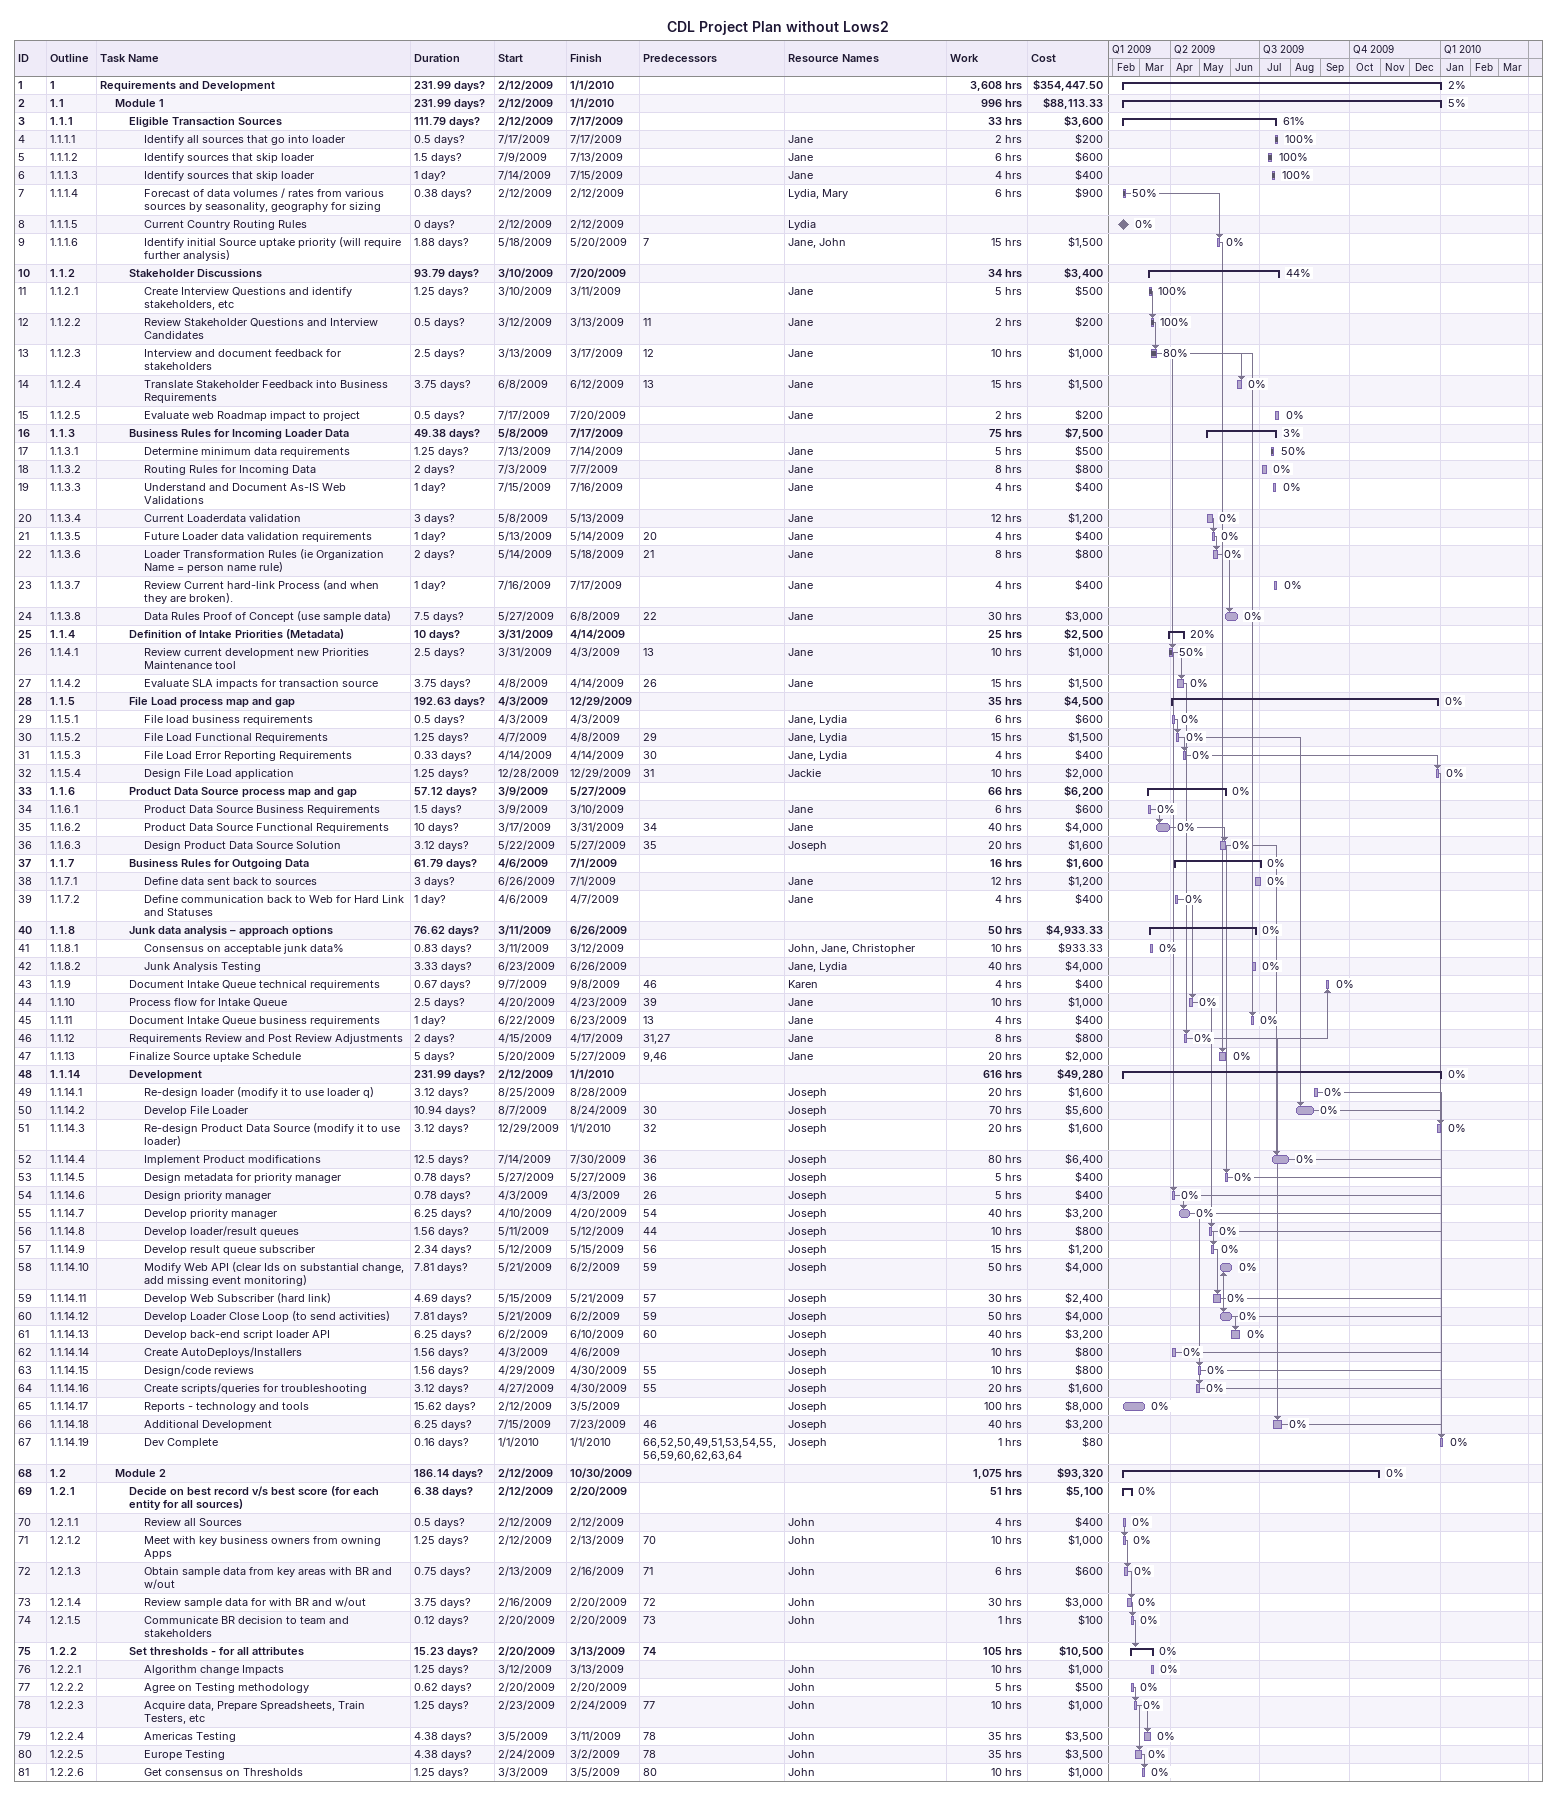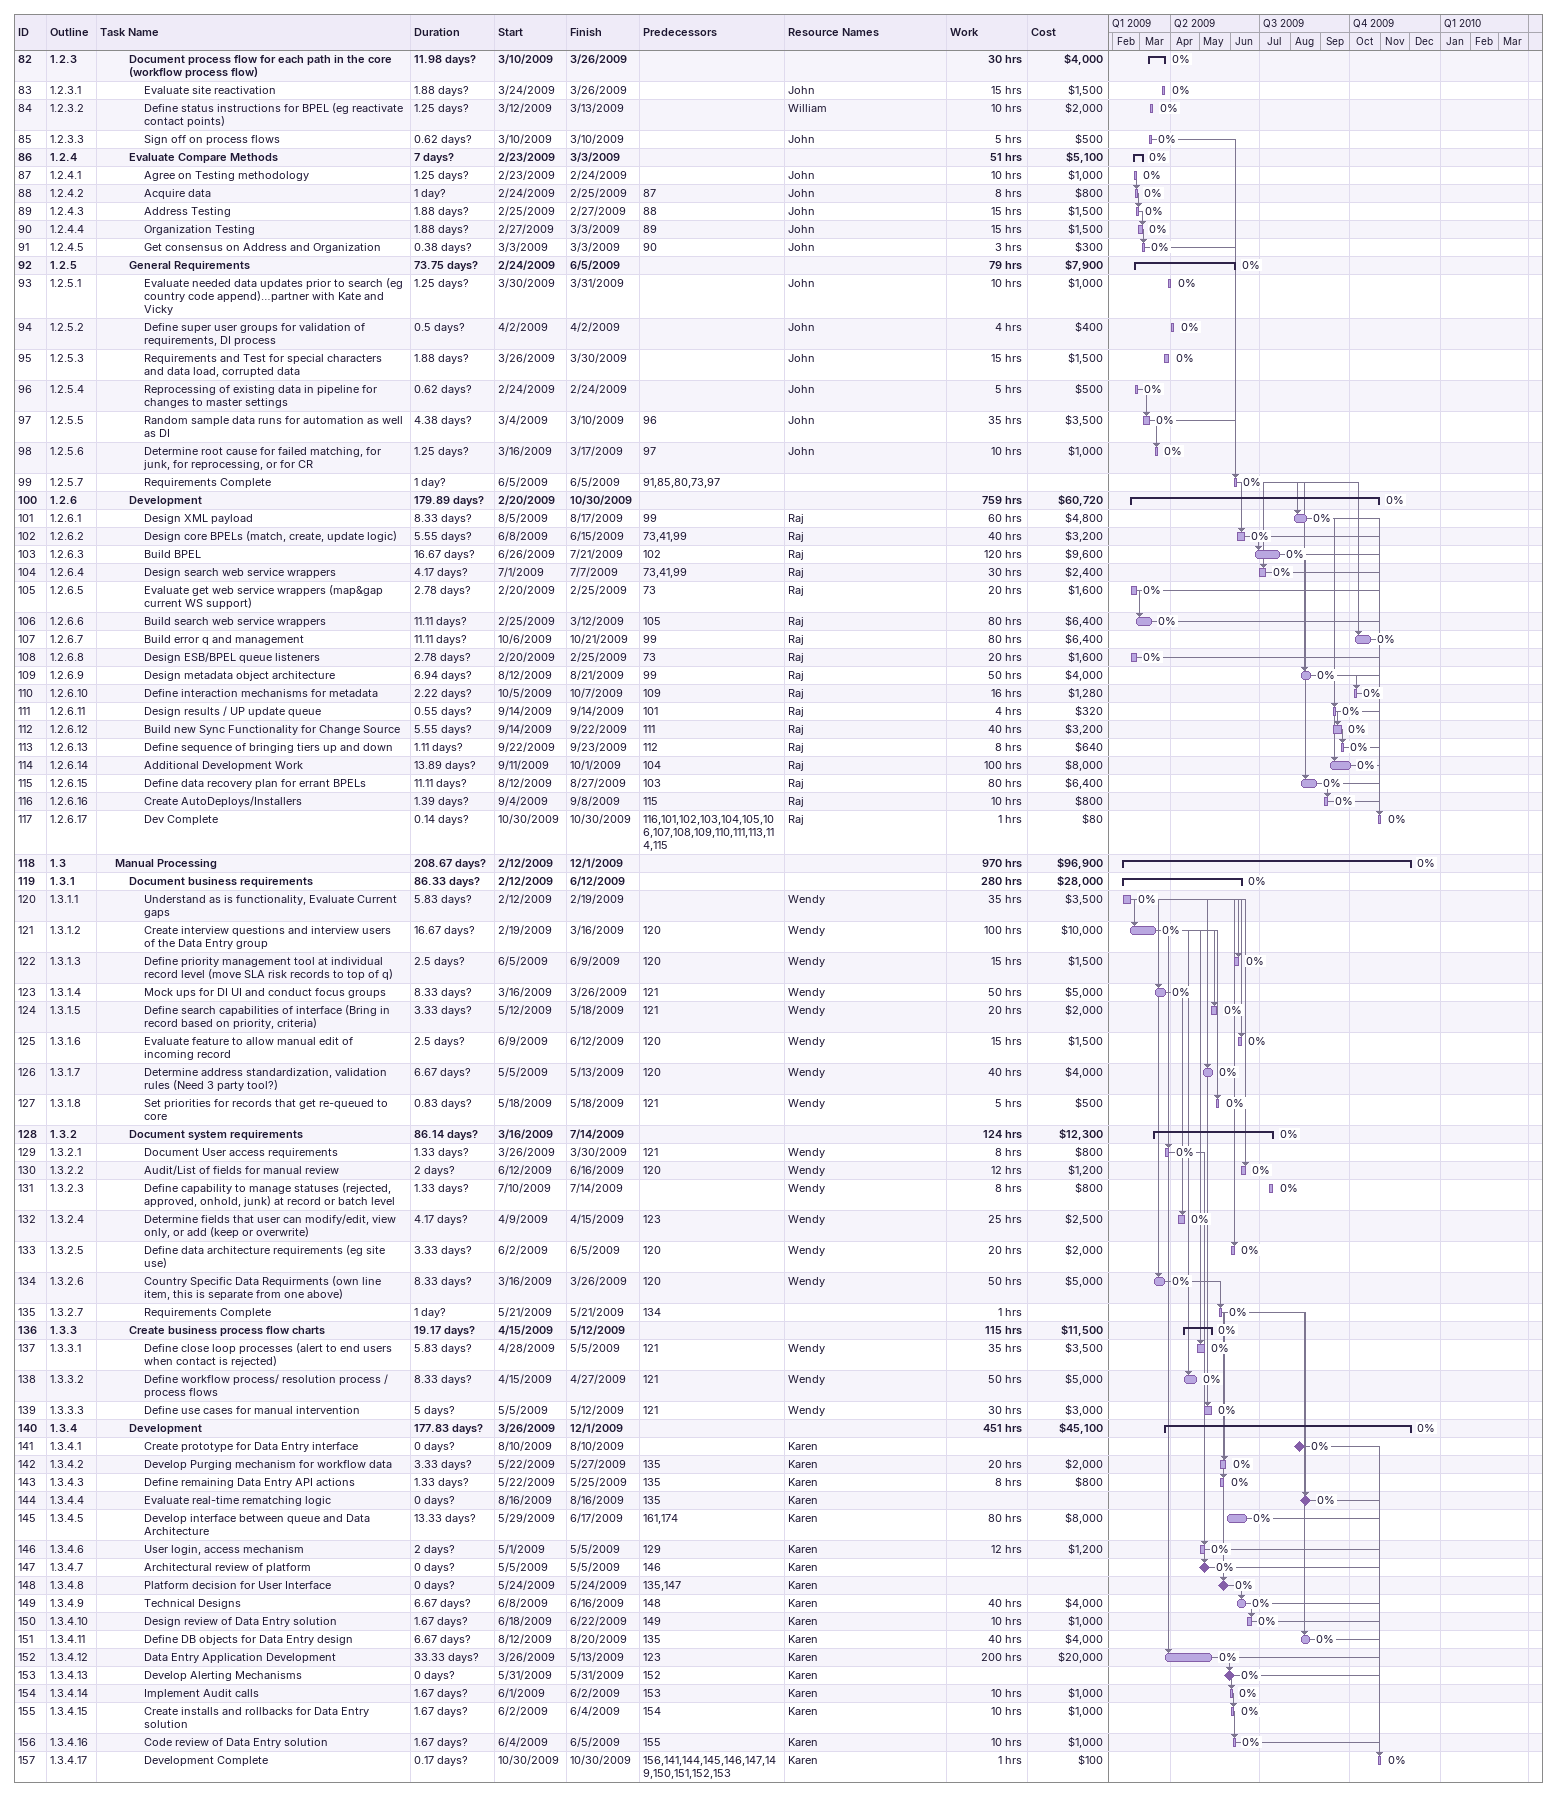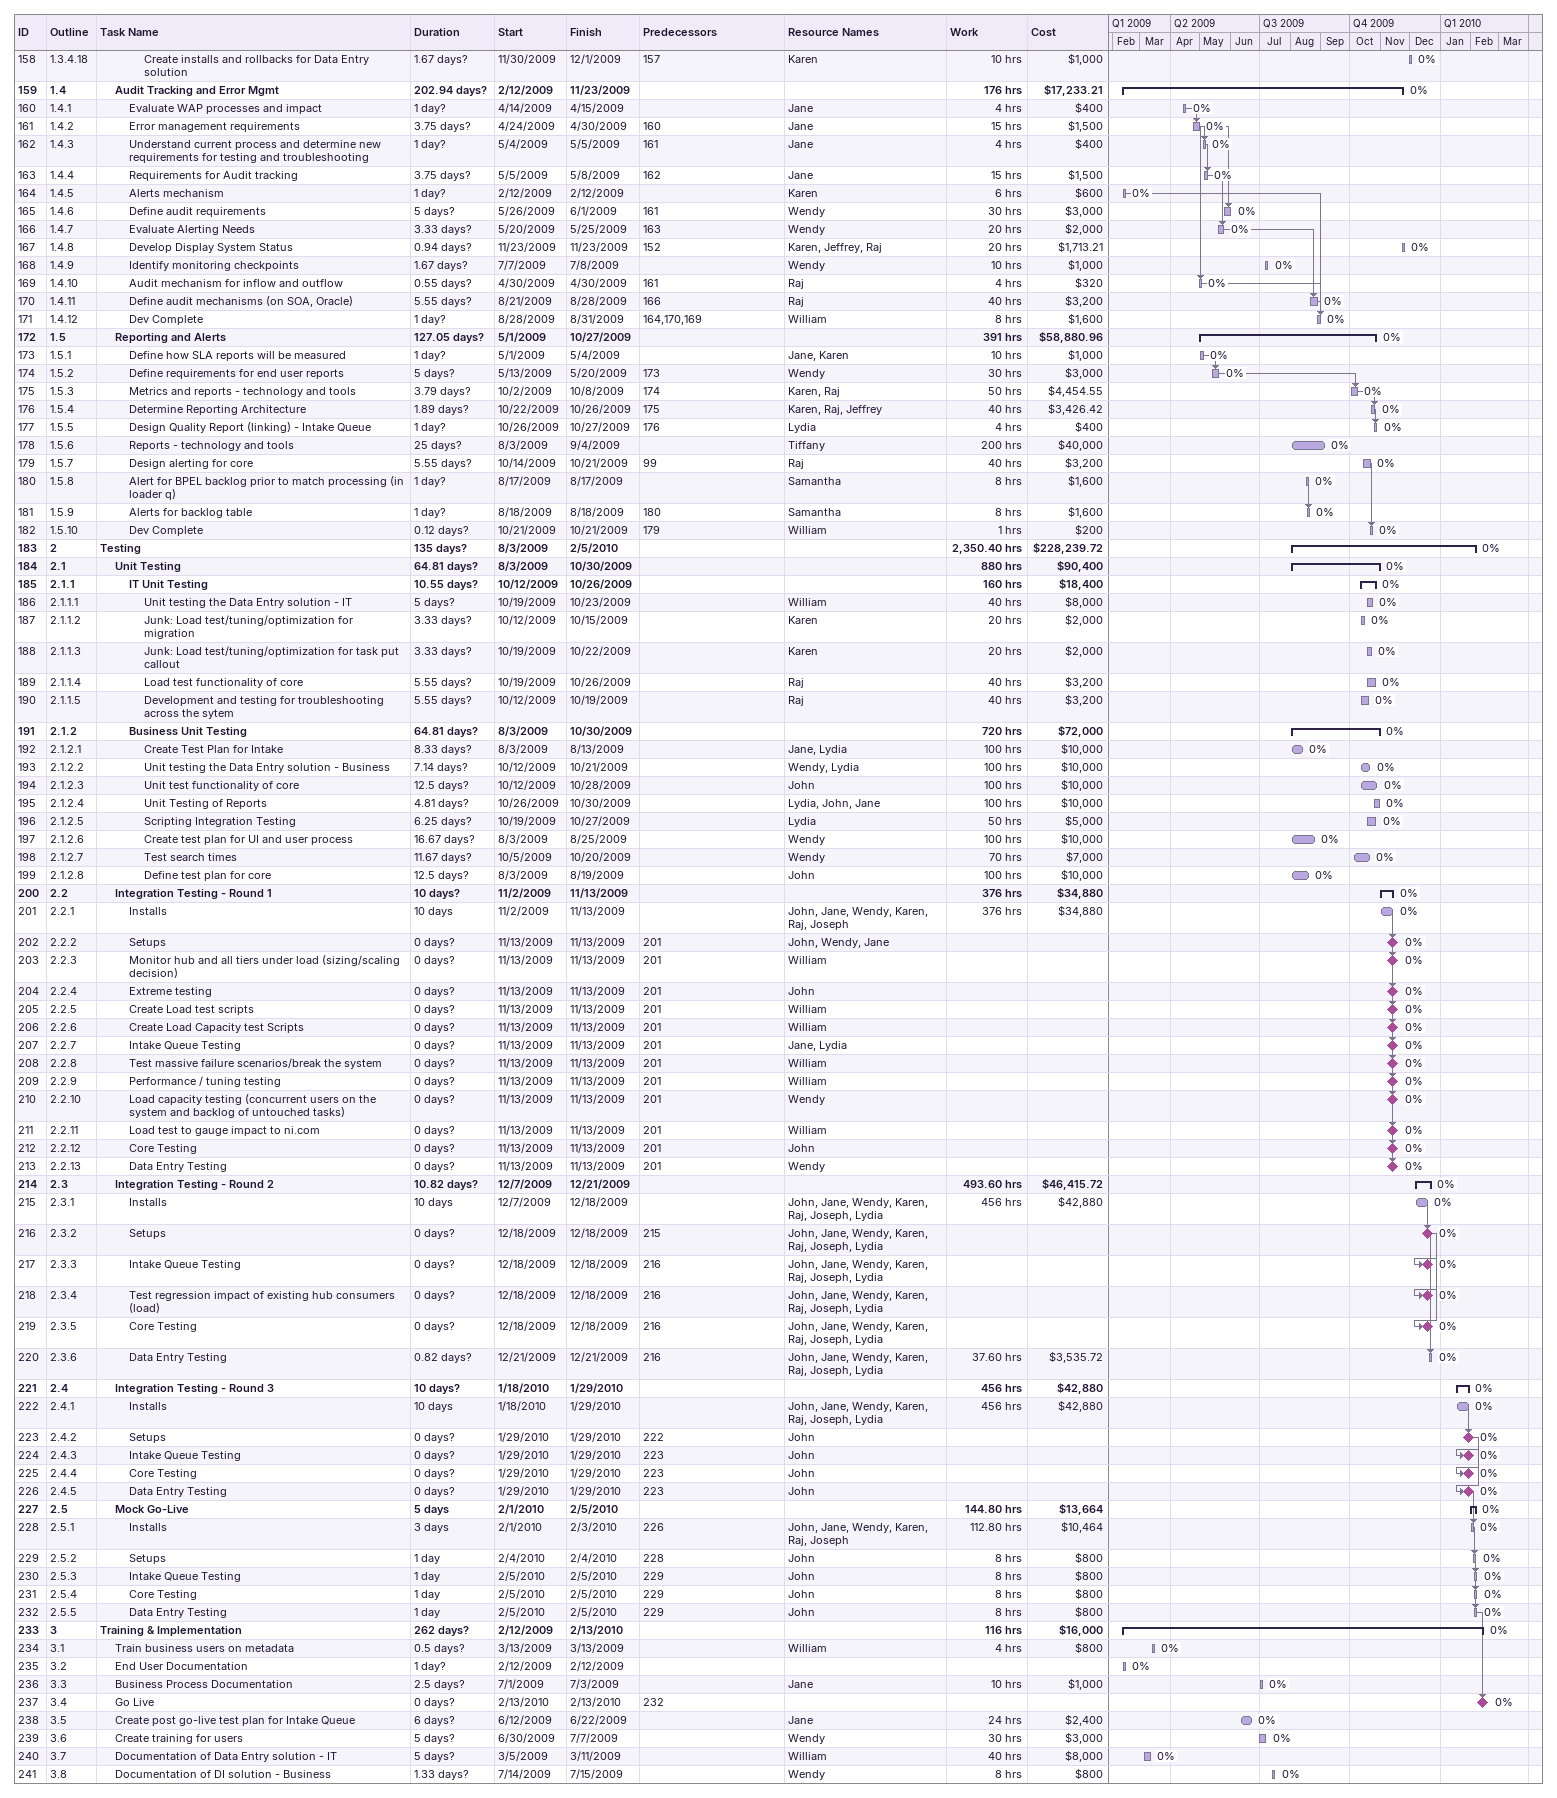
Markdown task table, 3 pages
CDL Project Plan without Lows2

| ID | WBS | Task | Duration | Start | Finish | Predecessors | Resources | % complete | Work (h) | Cost ($) |
|---|---|---|---|---|---|---|---|---|---|---|
| 1 | 1 | **Requirements and Development** | 231.99d? | 2009-02-12 | 2010-01-01 |  |  | 2 | 3608 | 354447.50 |
| 2 | 1.1 | **Module 1** | 231.99d? | 2009-02-12 | 2010-01-01 |  |  | 5 | 996 | 88113.33 |
| 3 | 1.1.1 | **Eligible Transaction Sources** | 111.79d? | 2009-02-12 | 2009-07-17 |  |  | 61 | 33 | 3600 |
| 4 | 1.1.1.1 | Identify all sources that go into loader | 0.5d? | 2009-07-17 | 2009-07-17 |  | Jane | 100 | 2 | 200 |
| 5 | 1.1.1.2 | Identify sources that skip loader | 1.5d? | 2009-07-09 | 2009-07-13 |  | Jane | 100 | 6 | 600 |
| 6 | 1.1.1.3 | Identify sources that skip loader | 1d? | 2009-07-14 | 2009-07-15 |  | Jane | 100 | 4 | 400 |
| 7 | 1.1.1.4 | Forecast of data volumes / rates from various sources by seasonality, geography for sizing | 0.38d? | 2009-02-12 | 2009-02-12 |  | Lydia, Mary | 50 | 6 | 900 |
| 8 | 1.1.1.5 | Current Country Routing Rules | 0d? | 2009-02-12 | 2009-02-12 |  | Lydia | 0 |  |  |
| 9 | 1.1.1.6 | Identify initial Source uptake priority (will require further analysis) | 1.88d? | 2009-05-18 | 2009-05-20 | 7 | Jane, John | 0 | 15 | 1500 |
| 10 | 1.1.2 | **Stakeholder Discussions** | 93.79d? | 2009-03-10 | 2009-07-20 |  |  | 44 | 34 | 3400 |
| 11 | 1.1.2.1 | Create Interview Questions and identify stakeholders, etc | 1.25d? | 2009-03-10 | 2009-03-11 |  | Jane | 100 | 5 | 500 |
| 12 | 1.1.2.2 | Review Stakeholder Questions and Interview Candidates | 0.5d? | 2009-03-12 | 2009-03-13 | 11 | Jane | 100 | 2 | 200 |
| 13 | 1.1.2.3 | Interview and document feedback for stakeholders | 2.5d? | 2009-03-13 | 2009-03-17 | 12 | Jane | 80 | 10 | 1000 |
| 14 | 1.1.2.4 | Translate Stakeholder Feedback into Business Requirements | 3.75d? | 2009-06-08 | 2009-06-12 | 13 | Jane | 0 | 15 | 1500 |
| 15 | 1.1.2.5 | Evaluate web Roadmap impact to project | 0.5d? | 2009-07-17 | 2009-07-20 |  | Jane | 0 | 2 | 200 |
| 16 | 1.1.3 | **Business Rules for Incoming Loader Data** | 49.38d? | 2009-05-08 | 2009-07-17 |  |  | 3 | 75 | 7500 |
| 17 | 1.1.3.1 | Determine minimum data requirements | 1.25d? | 2009-07-13 | 2009-07-14 |  | Jane | 50 | 5 | 500 |
| 18 | 1.1.3.2 | Routing Rules for Incoming Data | 2d? | 2009-07-03 | 2009-07-07 |  | Jane | 0 | 8 | 800 |
| 19 | 1.1.3.3 | Understand and Document As-IS Web Validations | 1d? | 2009-07-15 | 2009-07-16 |  | Jane | 0 | 4 | 400 |
| 20 | 1.1.3.4 | Current Loaderdata validation | 3d? | 2009-05-08 | 2009-05-13 |  | Jane | 0 | 12 | 1200 |
| 21 | 1.1.3.5 | Future Loader data validation requirements | 1d? | 2009-05-13 | 2009-05-14 | 20 | Jane | 0 | 4 | 400 |
| 22 | 1.1.3.6 | Loader Transformation Rules (ie Organization Name = person name rule) | 2d? | 2009-05-14 | 2009-05-18 | 21 | Jane | 0 | 8 | 800 |
| 23 | 1.1.3.7 | Review Current hard-link Process (and when they are broken). | 1d? | 2009-07-16 | 2009-07-17 |  | Jane | 0 | 4 | 400 |
| 24 | 1.1.3.8 | Data Rules Proof of Concept (use sample data) | 7.5d? | 2009-05-27 | 2009-06-08 | 22 | Jane | 0 | 30 | 3000 |
| 25 | 1.1.4 | **Definition of Intake Priorities (Metadata)** | 10d? | 2009-03-31 | 2009-04-14 |  |  | 20 | 25 | 2500 |
| 26 | 1.1.4.1 | Review current development new Priorities Maintenance tool | 2.5d? | 2009-03-31 | 2009-04-03 | 13 | Jane | 50 | 10 | 1000 |
| 27 | 1.1.4.2 | Evaluate SLA impacts for transaction source | 3.75d? | 2009-04-08 | 2009-04-14 | 26 | Jane | 0 | 15 | 1500 |
| 28 | 1.1.5 | **File Load process map and gap** | 192.63d? | 2009-04-03 | 2009-12-29 |  |  | 0 | 35 | 4500 |
| 29 | 1.1.5.1 | File load business requirements | 0.5d? | 2009-04-03 | 2009-04-03 |  | Jane, Lydia | 0 | 6 | 600 |
| 30 | 1.1.5.2 | File Load Functional Requirements | 1.25d? | 2009-04-07 | 2009-04-08 | 29 | Jane, Lydia | 0 | 15 | 1500 |
| 31 | 1.1.5.3 | File Load Error Reporting Requirements | 0.33d? | 2009-04-14 | 2009-04-14 | 30 | Jane, Lydia | 0 | 4 | 400 |
| 32 | 1.1.5.4 | Design File Load application | 1.25d? | 2009-12-28 | 2009-12-29 | 31 | Jackie | 0 | 10 | 2000 |
| 33 | 1.1.6 | **Product Data Source process map and gap** | 57.12d? | 2009-03-09 | 2009-05-27 |  |  | 0 | 66 | 6200 |
| 34 | 1.1.6.1 | Product Data Source Business Requirements | 1.5d? | 2009-03-09 | 2009-03-10 |  | Jane | 0 | 6 | 600 |
| 35 | 1.1.6.2 | Product Data Source Functional Requirements | 10d? | 2009-03-17 | 2009-03-31 | 34 | Jane | 0 | 40 | 4000 |
| 36 | 1.1.6.3 | Design Product Data Source Solution | 3.12d? | 2009-05-22 | 2009-05-27 | 35 | Joseph | 0 | 20 | 1600 |
| 37 | 1.1.7 | **Business Rules for Outgoing Data** | 61.79d? | 2009-04-06 | 2009-07-01 |  |  | 0 | 16 | 1600 |
| 38 | 1.1.7.1 | Define data sent back to sources | 3d? | 2009-06-26 | 2009-07-01 |  | Jane | 0 | 12 | 1200 |
| 39 | 1.1.7.2 | Define communication back to Web for Hard Link and Statuses | 1d? | 2009-04-06 | 2009-04-07 |  | Jane | 0 | 4 | 400 |
| 40 | 1.1.8 | **Junk data analysis – approach options** | 76.62d? | 2009-03-11 | 2009-06-26 |  |  | 0 | 50 | 4933.33 |
| 41 | 1.1.8.1 | Consensus on acceptable junk data% | 0.83d? | 2009-03-11 | 2009-03-12 |  | John, Jane, Christopher | 0 | 10 | 933.33 |
| 42 | 1.1.8.2 | Junk Analysis Testing | 3.33d? | 2009-06-23 | 2009-06-26 |  | Jane, Lydia | 0 | 40 | 4000 |
| 43 | 1.1.9 | Document Intake Queue technical requirements | 0.67d? | 2009-09-07 | 2009-09-08 | 46 | Karen | 0 | 4 | 400 |
| 44 | 1.1.10 | Process flow for Intake Queue | 2.5d? | 2009-04-20 | 2009-04-23 | 39 | Jane | 0 | 10 | 1000 |
| 45 | 1.1.11 | Document Intake Queue business requirements | 1d? | 2009-06-22 | 2009-06-23 | 13 | Jane | 0 | 4 | 400 |
| 46 | 1.1.12 | Requirements Review and Post Review Adjustments | 2d? | 2009-04-15 | 2009-04-17 | 31, 27 | Jane | 0 | 8 | 800 |
| 47 | 1.1.13 | Finalize Source uptake Schedule | 5d? | 2009-05-20 | 2009-05-27 | 9, 46 | Jane | 0 | 20 | 2000 |
| 48 | 1.1.14 | **Development** | 231.99d? | 2009-02-12 | 2010-01-01 |  |  | 0 | 616 | 49280 |
| 49 | 1.1.14.1 | Re-design loader (modify it to use loader q) | 3.12d? | 2009-08-25 | 2009-08-28 |  | Joseph | 0 | 20 | 1600 |
| 50 | 1.1.14.2 | Develop File Loader | 10.94d? | 2009-08-07 | 2009-08-24 | 30 | Joseph | 0 | 70 | 5600 |
| 51 | 1.1.14.3 | Re-design Product Data Source (modify it to use loader) | 3.12d? | 2009-12-29 | 2010-01-01 | 32 | Joseph | 0 | 20 | 1600 |
| 52 | 1.1.14.4 | Implement Product modifications | 12.5d? | 2009-07-14 | 2009-07-30 | 36 | Joseph | 0 | 80 | 6400 |
| 53 | 1.1.14.5 | Design metadata for priority manager | 0.78d? | 2009-05-27 | 2009-05-27 | 36 | Joseph | 0 | 5 | 400 |
| 54 | 1.1.14.6 | Design priority manager | 0.78d? | 2009-04-03 | 2009-04-03 | 26 | Joseph | 0 | 5 | 400 |
| 55 | 1.1.14.7 | Develop priority manager | 6.25d? | 2009-04-10 | 2009-04-20 | 54 | Joseph | 0 | 40 | 3200 |
| 56 | 1.1.14.8 | Develop loader/result queues | 1.56d? | 2009-05-11 | 2009-05-12 | 44 | Joseph | 0 | 10 | 800 |
| 57 | 1.1.14.9 | Develop result queue subscriber | 2.34d? | 2009-05-12 | 2009-05-15 | 56 | Joseph | 0 | 15 | 1200 |
| 58 | 1.1.14.10 | Modify Web API (clear Ids on substantial change, add missing event monitoring) | 7.81d? | 2009-05-21 | 2009-06-02 | 59 | Joseph | 0 | 50 | 4000 |
| 59 | 1.1.14.11 | Develop Web Subscriber (hard link) | 4.69d? | 2009-05-15 | 2009-05-21 | 57 | Joseph | 0 | 30 | 2400 |
| 60 | 1.1.14.12 | Develop Loader Close Loop (to send activities) | 7.81d? | 2009-05-21 | 2009-06-02 | 59 | Joseph | 0 | 50 | 4000 |
| 61 | 1.1.14.13 | Develop back-end script loader API | 6.25d? | 2009-06-02 | 2009-06-10 | 60 | Joseph | 0 | 40 | 3200 |
| 62 | 1.1.14.14 | Create AutoDeploys/Installers | 1.56d? | 2009-04-03 | 2009-04-06 |  | Joseph | 0 | 10 | 800 |
| 63 | 1.1.14.15 | Design/code reviews | 1.56d? | 2009-04-29 | 2009-04-30 | 55 | Joseph | 0 | 10 | 800 |
| 64 | 1.1.14.16 | Create scripts/queries for troubleshooting | 3.12d? | 2009-04-27 | 2009-04-30 | 55 | Joseph | 0 | 20 | 1600 |
| 65 | 1.1.14.17 | Reports - technology and tools | 15.62d? | 2009-02-12 | 2009-03-05 |  | Joseph | 0 | 100 | 8000 |
| 66 | 1.1.14.18 | Additional Development | 6.25d? | 2009-07-15 | 2009-07-23 | 46 | Joseph | 0 | 40 | 3200 |
| 67 | 1.1.14.19 | Dev Complete | 0.16d? | 2010-01-01 | 2010-01-01 | 66, 52, 50, 49, 51, 53, 54, 55, 56, 59, 60, 62, 63, 64 | Joseph | 0 | 1 | 80 |
| 68 | 1.2 | **Module 2** | 186.14d? | 2009-02-12 | 2009-10-30 |  |  | 0 | 1075 | 93320 |
| 69 | 1.2.1 | **Decide on best record v/s best score (for each entity for all sources)** | 6.38d? | 2009-02-12 | 2009-02-20 |  |  | 0 | 51 | 5100 |
| 70 | 1.2.1.1 | Review all Sources | 0.5d? | 2009-02-12 | 2009-02-12 |  | John | 0 | 4 | 400 |
| 71 | 1.2.1.2 | Meet with key business owners from owning Apps | 1.25d? | 2009-02-12 | 2009-02-13 | 70 | John | 0 | 10 | 1000 |
| 72 | 1.2.1.3 | Obtain sample data from key areas with BR and w/out | 0.75d? | 2009-02-13 | 2009-02-16 | 71 | John | 0 | 6 | 600 |
| 73 | 1.2.1.4 | Review sample data for with BR and w/out | 3.75d? | 2009-02-16 | 2009-02-20 | 72 | John | 0 | 30 | 3000 |
| 74 | 1.2.1.5 | Communicate BR decision to team and stakeholders | 0.12d? | 2009-02-20 | 2009-02-20 | 73 | John | 0 | 1 | 100 |
| 75 | 1.2.2 | **Set thresholds - for all attributes** | 15.23d? | 2009-02-20 | 2009-03-13 | 74 |  | 0 | 105 | 10500 |
| 76 | 1.2.2.1 | Algorithm change Impacts | 1.25d? | 2009-03-12 | 2009-03-13 |  | John | 0 | 10 | 1000 |
| 77 | 1.2.2.2 | Agree on Testing methodology | 0.62d? | 2009-02-20 | 2009-02-20 |  | John | 0 | 5 | 500 |
| 78 | 1.2.2.3 | Acquire data, Prepare Spreadsheets, Train Testers, etc | 1.25d? | 2009-02-23 | 2009-02-24 | 77 | John | 0 | 10 | 1000 |
| 79 | 1.2.2.4 | Americas Testing | 4.38d? | 2009-03-05 | 2009-03-11 | 78 | John | 0 | 35 | 3500 |
| 80 | 1.2.2.5 | Europe Testing | 4.38d? | 2009-02-24 | 2009-03-02 | 78 | John | 0 | 35 | 3500 |
| 81 | 1.2.2.6 | Get consensus on Thresholds | 1.25d? | 2009-03-03 | 2009-03-05 | 80 | John | 0 | 10 | 1000 |
| 82 | 1.2.3 | **Document process flow for each path in the core (workflow process flow)** | 11.98d? | 2009-03-10 | 2009-03-26 |  |  | 0 | 30 | 4000 |
| 83 | 1.2.3.1 | Evaluate site reactivation | 1.88d? | 2009-03-24 | 2009-03-26 |  | John | 0 | 15 | 1500 |
| 84 | 1.2.3.2 | Define status instructions for BPEL (eg reactivate contact points) | 1.25d? | 2009-03-12 | 2009-03-13 |  | William | 0 | 10 | 2000 |
| 85 | 1.2.3.3 | Sign off on process flows | 0.62d? | 2009-03-10 | 2009-03-10 |  | John | 0 | 5 | 500 |
| 86 | 1.2.4 | **Evaluate Compare Methods** | 7d? | 2009-02-23 | 2009-03-03 |  |  | 0 | 51 | 5100 |
| 87 | 1.2.4.1 | Agree on Testing methodology | 1.25d? | 2009-02-23 | 2009-02-24 |  | John | 0 | 10 | 1000 |
| 88 | 1.2.4.2 | Acquire data | 1d? | 2009-02-24 | 2009-02-25 | 87 | John | 0 | 8 | 800 |
| 89 | 1.2.4.3 | Address Testing | 1.88d? | 2009-02-25 | 2009-02-27 | 88 | John | 0 | 15 | 1500 |
| 90 | 1.2.4.4 | Organization Testing | 1.88d? | 2009-02-27 | 2009-03-03 | 89 | John | 0 | 15 | 1500 |
| 91 | 1.2.4.5 | Get consensus on Address and Organization | 0.38d? | 2009-03-03 | 2009-03-03 | 90 | John | 0 | 3 | 300 |
| 92 | 1.2.5 | **General Requirements** | 73.75d? | 2009-02-24 | 2009-06-05 |  |  | 0 | 79 | 7900 |
| 93 | 1.2.5.1 | Evaluate needed data updates prior to search (eg country code append)…partner with Kate and Vicky | 1.25d? | 2009-03-30 | 2009-03-31 |  | John | 0 | 10 | 1000 |
| 94 | 1.2.5.2 | Define super user groups for validation of requirements, DI process | 0.5d? | 2009-04-02 | 2009-04-02 |  | John | 0 | 4 | 400 |
| 95 | 1.2.5.3 | Requirements and Test for special characters and data load, corrupted data | 1.88d? | 2009-03-26 | 2009-03-30 |  | John | 0 | 15 | 1500 |
| 96 | 1.2.5.4 | Reprocessing of existing data in pipeline for changes to master settings | 0.62d? | 2009-02-24 | 2009-02-24 |  | John | 0 | 5 | 500 |
| 97 | 1.2.5.5 | Random sample data runs for automation as well as DI | 4.38d? | 2009-03-04 | 2009-03-10 | 96 | John | 0 | 35 | 3500 |
| 98 | 1.2.5.6 | Determine root cause for failed matching, for junk, for reprocessing, or for CR | 1.25d? | 2009-03-16 | 2009-03-17 | 97 | John | 0 | 10 | 1000 |
| 99 | 1.2.5.7 | Requirements Complete | 1d? | 2009-06-05 | 2009-06-05 | 91, 85, 80, 73, 97 |  | 0 |  |  |
| 100 | 1.2.6 | **Development** | 179.89d? | 2009-02-20 | 2009-10-30 |  |  | 0 | 759 | 60720 |
| 101 | 1.2.6.1 | Design XML payload | 8.33d? | 2009-08-05 | 2009-08-17 | 99 | Raj | 0 | 60 | 4800 |
| 102 | 1.2.6.2 | Design core BPELs (match, create, update logic) | 5.55d? | 2009-06-08 | 2009-06-15 | 73, 41, 99 | Raj | 0 | 40 | 3200 |
| 103 | 1.2.6.3 | Build BPEL | 16.67d? | 2009-06-26 | 2009-07-21 | 102 | Raj | 0 | 120 | 9600 |
| 104 | 1.2.6.4 | Design search web service wrappers | 4.17d? | 2009-07-01 | 2009-07-07 | 73, 41, 99 | Raj | 0 | 30 | 2400 |
| 105 | 1.2.6.5 | Evaluate get web service wrappers (map&gap current WS support) | 2.78d? | 2009-02-20 | 2009-02-25 | 73 | Raj | 0 | 20 | 1600 |
| 106 | 1.2.6.6 | Build search web service wrappers | 11.11d? | 2009-02-25 | 2009-03-12 | 105 | Raj | 0 | 80 | 6400 |
| 107 | 1.2.6.7 | Build error q and management | 11.11d? | 2009-10-06 | 2009-10-21 | 99 | Raj | 0 | 80 | 6400 |
| 108 | 1.2.6.8 | Design ESB/BPEL queue listeners | 2.78d? | 2009-02-20 | 2009-02-25 | 73 | Raj | 0 | 20 | 1600 |
| 109 | 1.2.6.9 | Design metadata object architecture | 6.94d? | 2009-08-12 | 2009-08-21 | 99 | Raj | 0 | 50 | 4000 |
| 110 | 1.2.6.10 | Define interaction mechanisms for metadata | 2.22d? | 2009-10-05 | 2009-10-07 | 109 | Raj | 0 | 16 | 1280 |
| 111 | 1.2.6.11 | Design results / UP update queue | 0.55d? | 2009-09-14 | 2009-09-14 | 101 | Raj | 0 | 4 | 320 |
| 112 | 1.2.6.12 | Build new Sync Functionality for Change Source | 5.55d? | 2009-09-14 | 2009-09-22 | 111 | Raj | 0 | 40 | 3200 |
| 113 | 1.2.6.13 | Define sequence of bringing tiers up and down | 1.11d? | 2009-09-22 | 2009-09-23 | 112 | Raj | 0 | 8 | 640 |
| 114 | 1.2.6.14 | Additional Development Work | 13.89d? | 2009-09-11 | 2009-10-01 | 104 | Raj | 0 | 100 | 8000 |
| 115 | 1.2.6.15 | Define data recovery plan for errant BPELs | 11.11d? | 2009-08-12 | 2009-08-27 | 103 | Raj | 0 | 80 | 6400 |
| 116 | 1.2.6.16 | Create AutoDeploys/Installers | 1.39d? | 2009-09-04 | 2009-09-08 | 115 | Raj | 0 | 10 | 800 |
| 117 | 1.2.6.17 | Dev Complete | 0.14d? | 2009-10-30 | 2009-10-30 | 116, 101, 102, 103, 104, 105, 106, 107, 108, 109, 110, 111, 113, 114, 115 | Raj | 0 | 1 | 80 |
| 118 | 1.3 | **Manual Processing** | 208.67d? | 2009-02-12 | 2009-12-01 |  |  | 0 | 970 | 96900 |
| 119 | 1.3.1 | **Document business requirements** | 86.33d? | 2009-02-12 | 2009-06-12 |  |  | 0 | 280 | 28000 |
| 120 | 1.3.1.1 | Understand as is functionality, Evaluate Current gaps | 5.83d? | 2009-02-12 | 2009-02-19 |  | Wendy | 0 | 35 | 3500 |
| 121 | 1.3.1.2 | Create interview questions and interview users of the Data Entry group | 16.67d? | 2009-02-19 | 2009-03-16 | 120 | Wendy | 0 | 100 | 10000 |
| 122 | 1.3.1.3 | Define priority management tool at individual record level (move SLA risk records to top of q) | 2.5d? | 2009-06-05 | 2009-06-09 | 120 | Wendy | 0 | 15 | 1500 |
| 123 | 1.3.1.4 | Mock ups for DI UI and conduct focus groups | 8.33d? | 2009-03-16 | 2009-03-26 | 121 | Wendy | 0 | 50 | 5000 |
| 124 | 1.3.1.5 | Define search capabilities of interface (Bring in record based on priority, criteria) | 3.33d? | 2009-05-12 | 2009-05-18 | 121 | Wendy | 0 | 20 | 2000 |
| 125 | 1.3.1.6 | Evaluate feature to allow manual edit of incoming record | 2.5d? | 2009-06-09 | 2009-06-12 | 120 | Wendy | 0 | 15 | 1500 |
| 126 | 1.3.1.7 | Determine address standardization, validation rules (Need 3 party tool?) | 6.67d? | 2009-05-05 | 2009-05-13 | 120 | Wendy | 0 | 40 | 4000 |
| 127 | 1.3.1.8 | Set priorities for records that get re-queued to core | 0.83d? | 2009-05-18 | 2009-05-18 | 121 | Wendy | 0 | 5 | 500 |
| 128 | 1.3.2 | **Document system requirements** | 86.14d? | 2009-03-16 | 2009-07-14 |  |  | 0 | 124 | 12300 |
| 129 | 1.3.2.1 | Document User access requirements | 1.33d? | 2009-03-26 | 2009-03-30 | 121 | Wendy | 0 | 8 | 800 |
| 130 | 1.3.2.2 | Audit/List of fields for manual review | 2d? | 2009-06-12 | 2009-06-16 | 120 | Wendy | 0 | 12 | 1200 |
| 131 | 1.3.2.3 | Define capability to manage statuses (rejected, approved, onhold, junk) at record or batch level | 1.33d? | 2009-07-10 | 2009-07-14 |  | Wendy | 0 | 8 | 800 |
| 132 | 1.3.2.4 | Determine fields that user can modify/edit, view only, or add (keep or overwrite) | 4.17d? | 2009-04-09 | 2009-04-15 | 123 | Wendy | 0 | 25 | 2500 |
| 133 | 1.3.2.5 | Define data architecture requirements (eg site use) | 3.33d? | 2009-06-02 | 2009-06-05 | 120 | Wendy | 0 | 20 | 2000 |
| 134 | 1.3.2.6 | Country Specific Data Requirments (own line item, this is separate from one above) | 8.33d? | 2009-03-16 | 2009-03-26 | 120 | Wendy | 0 | 50 | 5000 |
| 135 | 1.3.2.7 | Requirements Complete | 1d? | 2009-05-21 | 2009-05-21 | 134 |  | 0 | 1 |  |
| 136 | 1.3.3 | **Create business process flow charts** | 19.17d? | 2009-04-15 | 2009-05-12 |  |  | 0 | 115 | 11500 |
| 137 | 1.3.3.1 | Define close loop processes (alert to end users when contact is rejected) | 5.83d? | 2009-04-28 | 2009-05-05 | 121 | Wendy | 0 | 35 | 3500 |
| 138 | 1.3.3.2 | Define workflow process/ resolution process / process flows | 8.33d? | 2009-04-15 | 2009-04-27 | 121 | Wendy | 0 | 50 | 5000 |
| 139 | 1.3.3.3 | Define use cases for manual intervention | 5d? | 2009-05-05 | 2009-05-12 | 121 | Wendy | 0 | 30 | 3000 |
| 140 | 1.3.4 | **Development** | 177.83d? | 2009-03-26 | 2009-12-01 |  |  | 0 | 451 | 45100 |
| 141 | 1.3.4.1 | Create prototype for Data Entry interface | 0d? | 2009-08-10 | 2009-08-10 |  | Karen | 0 |  |  |
| 142 | 1.3.4.2 | Develop Purging mechanism for workflow data | 3.33d? | 2009-05-22 | 2009-05-27 | 135 | Karen | 0 | 20 | 2000 |
| 143 | 1.3.4.3 | Define remaining Data Entry API actions | 1.33d? | 2009-05-22 | 2009-05-25 | 135 | Karen | 0 | 8 | 800 |
| 144 | 1.3.4.4 | Evaluate real-time rematching logic | 0d? | 2009-08-16 | 2009-08-16 | 135 | Karen | 0 |  |  |
| 145 | 1.3.4.5 | Develop interface between queue and Data Architecture | 13.33d? | 2009-05-29 | 2009-06-17 | 161, 174 | Karen | 0 | 80 | 8000 |
| 146 | 1.3.4.6 | User login, access mechanism | 2d? | 2009-05-01 | 2009-05-05 | 129 | Karen | 0 | 12 | 1200 |
| 147 | 1.3.4.7 | Architectural review of platform | 0d? | 2009-05-05 | 2009-05-05 | 146 | Karen | 0 |  |  |
| 148 | 1.3.4.8 | Platform decision for User Interface | 0d? | 2009-05-24 | 2009-05-24 | 135, 147 | Karen | 0 |  |  |
| 149 | 1.3.4.9 | Technical Designs | 6.67d? | 2009-06-08 | 2009-06-16 | 148 | Karen | 0 | 40 | 4000 |
| 150 | 1.3.4.10 | Design review of Data Entry solution | 1.67d? | 2009-06-18 | 2009-06-22 | 149 | Karen | 0 | 10 | 1000 |
| 151 | 1.3.4.11 | Define DB objects for Data Entry design | 6.67d? | 2009-08-12 | 2009-08-20 | 135 | Karen | 0 | 40 | 4000 |
| 152 | 1.3.4.12 | Data Entry Application Development | 33.33d? | 2009-03-26 | 2009-05-13 | 123 | Karen | 0 | 200 | 20000 |
| 153 | 1.3.4.13 | Develop Alerting Mechanisms | 0d? | 2009-05-31 | 2009-05-31 | 152 | Karen | 0 |  |  |
| 154 | 1.3.4.14 | Implement Audit calls | 1.67d? | 2009-06-01 | 2009-06-02 | 153 | Karen | 0 | 10 | 1000 |
| 155 | 1.3.4.15 | Create installs and rollbacks for Data Entry solution | 1.67d? | 2009-06-02 | 2009-06-04 | 154 | Karen | 0 | 10 | 1000 |
| 156 | 1.3.4.16 | Code review of Data Entry solution | 1.67d? | 2009-06-04 | 2009-06-05 | 155 | Karen | 0 | 10 | 1000 |
| 157 | 1.3.4.17 | Development Complete | 0.17d? | 2009-10-30 | 2009-10-30 | 156, 141, 144, 145, 146, 147, 149, 150, 151, 152, 153 | Karen | 0 | 1 | 100 |
| 158 | 1.3.4.18 | Create installs and rollbacks for Data Entry solution | 1.67d? | 2009-11-30 | 2009-12-01 | 157 | Karen | 0 | 10 | 1000 |
| 159 | 1.4 | **Audit Tracking and Error Mgmt** | 202.94d? | 2009-02-12 | 2009-11-23 |  |  | 0 | 176 | 17233.21 |
| 160 | 1.4.1 | Evaluate WAP processes and impact | 1d? | 2009-04-14 | 2009-04-15 |  | Jane | 0 | 4 | 400 |
| 161 | 1.4.2 | Error management requirements | 3.75d? | 2009-04-24 | 2009-04-30 | 160 | Jane | 0 | 15 | 1500 |
| 162 | 1.4.3 | Understand current process and determine new requirements for testing and troubleshooting | 1d? | 2009-05-04 | 2009-05-05 | 161 | Jane | 0 | 4 | 400 |
| 163 | 1.4.4 | Requirements for Audit tracking | 3.75d? | 2009-05-05 | 2009-05-08 | 162 | Jane | 0 | 15 | 1500 |
| 164 | 1.4.5 | Alerts mechanism | 1d? | 2009-02-12 | 2009-02-12 |  | Karen | 0 | 6 | 600 |
| 165 | 1.4.6 | Define audit requirements | 5d? | 2009-05-26 | 2009-06-01 | 161 | Wendy | 0 | 30 | 3000 |
| 166 | 1.4.7 | Evaluate Alerting Needs | 3.33d? | 2009-05-20 | 2009-05-25 | 163 | Wendy | 0 | 20 | 2000 |
| 167 | 1.4.8 | Develop Display System Status | 0.94d? | 2009-11-23 | 2009-11-23 | 152 | Karen, Jeffrey, Raj | 0 | 20 | 1713.21 |
| 168 | 1.4.9 | Identify monitoring checkpoints | 1.67d? | 2009-07-07 | 2009-07-08 |  | Wendy | 0 | 10 | 1000 |
| 169 | 1.4.10 | Audit mechanism for inflow and outflow | 0.55d? | 2009-04-30 | 2009-04-30 | 161 | Raj | 0 | 4 | 320 |
| 170 | 1.4.11 | Define audit mechanisms (on SOA, Oracle) | 5.55d? | 2009-08-21 | 2009-08-28 | 166 | Raj | 0 | 40 | 3200 |
| 171 | 1.4.12 | Dev Complete | 1d? | 2009-08-28 | 2009-08-31 | 164, 170, 169 | William | 0 | 8 | 1600 |
| 172 | 1.5 | **Reporting and Alerts** | 127.05d? | 2009-05-01 | 2009-10-27 |  |  | 0 | 391 | 58880.96 |
| 173 | 1.5.1 | Define how SLA reports will be measured | 1d? | 2009-05-01 | 2009-05-04 |  | Jane, Karen | 0 | 10 | 1000 |
| 174 | 1.5.2 | Define requirements for end user reports | 5d? | 2009-05-13 | 2009-05-20 | 173 | Wendy | 0 | 30 | 3000 |
| 175 | 1.5.3 | Metrics and reports - technology and tools | 3.79d? | 2009-10-02 | 2009-10-08 | 174 | Karen, Raj | 0 | 50 | 4454.55 |
| 176 | 1.5.4 | Determine Reporting Architecture | 1.89d? | 2009-10-22 | 2009-10-26 | 175 | Karen, Raj, Jeffrey | 0 | 40 | 3426.42 |
| 177 | 1.5.5 | Design Quality Report (linking) - Intake Queue | 1d? | 2009-10-26 | 2009-10-27 | 176 | Lydia | 0 | 4 | 400 |
| 178 | 1.5.6 | Reports - technology and tools | 25d? | 2009-08-03 | 2009-09-04 |  | Tiffany | 0 | 200 | 40000 |
| 179 | 1.5.7 | Design alerting for core | 5.55d? | 2009-10-14 | 2009-10-21 | 99 | Raj | 0 | 40 | 3200 |
| 180 | 1.5.8 | Alert for BPEL backlog prior to match processing (in loader q) | 1d? | 2009-08-17 | 2009-08-17 |  | Samantha | 0 | 8 | 1600 |
| 181 | 1.5.9 | Alerts for backlog table | 1d? | 2009-08-18 | 2009-08-18 | 180 | Samantha | 0 | 8 | 1600 |
| 182 | 1.5.10 | Dev Complete | 0.12d? | 2009-10-21 | 2009-10-21 | 179 | William | 0 | 1 | 200 |
| 183 | 2 | **Testing** | 135d? | 2009-08-03 | 2010-02-05 |  |  | 0 | 2350.40 | 228239.72 |
| 184 | 2.1 | **Unit Testing** | 64.81d? | 2009-08-03 | 2009-10-30 |  |  | 0 | 880 | 90400 |
| 185 | 2.1.1 | **IT Unit Testing** | 10.55d? | 2009-10-12 | 2009-10-26 |  |  | 0 | 160 | 18400 |
| 186 | 2.1.1.1 | Unit testing the Data Entry solution - IT | 5d? | 2009-10-19 | 2009-10-23 |  | William | 0 | 40 | 8000 |
| 187 | 2.1.1.2 | Junk: Load test/tuning/optimization for migration | 3.33d? | 2009-10-12 | 2009-10-15 |  | Karen | 0 | 20 | 2000 |
| 188 | 2.1.1.3 | Junk: Load test/tuning/optimization for task put callout | 3.33d? | 2009-10-19 | 2009-10-22 |  | Karen | 0 | 20 | 2000 |
| 189 | 2.1.1.4 | Load test functionality of core | 5.55d? | 2009-10-19 | 2009-10-26 |  | Raj | 0 | 40 | 3200 |
| 190 | 2.1.1.5 | Development and testing for troubleshooting across the sytem | 5.55d? | 2009-10-12 | 2009-10-19 |  | Raj | 0 | 40 | 3200 |
| 191 | 2.1.2 | **Business Unit Testing** | 64.81d? | 2009-08-03 | 2009-10-30 |  |  | 0 | 720 | 72000 |
| 192 | 2.1.2.1 | Create Test Plan for Intake | 8.33d? | 2009-08-03 | 2009-08-13 |  | Jane, Lydia | 0 | 100 | 10000 |
| 193 | 2.1.2.2 | Unit testing the Data Entry solution - Business | 7.14d? | 2009-10-12 | 2009-10-21 |  | Wendy, Lydia | 0 | 100 | 10000 |
| 194 | 2.1.2.3 | Unit test functionality of core | 12.5d? | 2009-10-12 | 2009-10-28 |  | John | 0 | 100 | 10000 |
| 195 | 2.1.2.4 | Unit Testing of Reports | 4.81d? | 2009-10-26 | 2009-10-30 |  | Lydia, John, Jane | 0 | 100 | 10000 |
| 196 | 2.1.2.5 | Scripting Integration Testing | 6.25d? | 2009-10-19 | 2009-10-27 |  | Lydia | 0 | 50 | 5000 |
| 197 | 2.1.2.6 | Create test plan for UI and user process | 16.67d? | 2009-08-03 | 2009-08-25 |  | Wendy | 0 | 100 | 10000 |
| 198 | 2.1.2.7 | Test search times | 11.67d? | 2009-10-05 | 2009-10-20 |  | Wendy | 0 | 70 | 7000 |
| 199 | 2.1.2.8 | Define test plan for core | 12.5d? | 2009-08-03 | 2009-08-19 |  | John | 0 | 100 | 10000 |
| 200 | 2.2 | **Integration Testing - Round 1** | 10d? | 2009-11-02 | 2009-11-13 |  |  | 0 | 376 | 34880 |
| 201 | 2.2.1 | Installs | 10d | 2009-11-02 | 2009-11-13 |  | John, Jane, Wendy, Karen, Raj, Joseph | 0 | 376 | 34880 |
| 202 | 2.2.2 | Setups | 0d? | 2009-11-13 | 2009-11-13 | 201 | John, Wendy, Jane | 0 |  |  |
| 203 | 2.2.3 | Monitor hub and all tiers under load (sizing/scaling decision) | 0d? | 2009-11-13 | 2009-11-13 | 201 | William | 0 |  |  |
| 204 | 2.2.4 | Extreme testing | 0d? | 2009-11-13 | 2009-11-13 | 201 | John | 0 |  |  |
| 205 | 2.2.5 | Create Load test scripts | 0d? | 2009-11-13 | 2009-11-13 | 201 | William | 0 |  |  |
| 206 | 2.2.6 | Create Load Capacity test Scripts | 0d? | 2009-11-13 | 2009-11-13 | 201 | William | 0 |  |  |
| 207 | 2.2.7 | Intake Queue Testing | 0d? | 2009-11-13 | 2009-11-13 | 201 | Jane, Lydia | 0 |  |  |
| 208 | 2.2.8 | Test massive failure scenarios/break the system | 0d? | 2009-11-13 | 2009-11-13 | 201 | William | 0 |  |  |
| 209 | 2.2.9 | Performance / tuning testing | 0d? | 2009-11-13 | 2009-11-13 | 201 | William | 0 |  |  |
| 210 | 2.2.10 | Load capacity testing (concurrent users on the system and backlog of untouched tasks) | 0d? | 2009-11-13 | 2009-11-13 | 201 | Wendy | 0 |  |  |
| 211 | 2.2.11 | Load test to gauge impact to ni.com | 0d? | 2009-11-13 | 2009-11-13 | 201 | William | 0 |  |  |
| 212 | 2.2.12 | Core Testing | 0d? | 2009-11-13 | 2009-11-13 | 201 | John | 0 |  |  |
| 213 | 2.2.13 | Data Entry Testing | 0d? | 2009-11-13 | 2009-11-13 | 201 | Wendy | 0 |  |  |
| 214 | 2.3 | **Integration Testing - Round 2** | 10.82d? | 2009-12-07 | 2009-12-21 |  |  | 0 | 493.60 | 46415.72 |
| 215 | 2.3.1 | Installs | 10d | 2009-12-07 | 2009-12-18 |  | John, Jane, Wendy, Karen, Raj, Joseph, Lydia | 0 | 456 | 42880 |
| 216 | 2.3.2 | Setups | 0d? | 2009-12-18 | 2009-12-18 | 215 | John, Jane, Wendy, Karen, Raj, Joseph, Lydia | 0 |  |  |
| 217 | 2.3.3 | Intake Queue Testing | 0d? | 2009-12-18 | 2009-12-18 | 216 | John, Jane, Wendy, Karen, Raj, Joseph, Lydia | 0 |  |  |
| 218 | 2.3.4 | Test regression impact of existing hub consumers (load) | 0d? | 2009-12-18 | 2009-12-18 | 216 | John, Jane, Wendy, Karen, Raj, Joseph, Lydia | 0 |  |  |
| 219 | 2.3.5 | Core Testing | 0d? | 2009-12-18 | 2009-12-18 | 216 | John, Jane, Wendy, Karen, Raj, Joseph, Lydia | 0 |  |  |
| 220 | 2.3.6 | Data Entry Testing | 0.82d? | 2009-12-21 | 2009-12-21 | 216 | John, Jane, Wendy, Karen, Raj, Joseph, Lydia | 0 | 37.60 | 3535.72 |
| 221 | 2.4 | **Integration Testing - Round 3** | 10d? | 2010-01-18 | 2010-01-29 |  |  | 0 | 456 | 42880 |
| 222 | 2.4.1 | Installs | 10d | 2010-01-18 | 2010-01-29 |  | John, Jane, Wendy, Karen, Raj, Joseph, Lydia | 0 | 456 | 42880 |
| 223 | 2.4.2 | Setups | 0d? | 2010-01-29 | 2010-01-29 | 222 | John | 0 |  |  |
| 224 | 2.4.3 | Intake Queue Testing | 0d? | 2010-01-29 | 2010-01-29 | 223 | John | 0 |  |  |
| 225 | 2.4.4 | Core Testing | 0d? | 2010-01-29 | 2010-01-29 | 223 | John | 0 |  |  |
| 226 | 2.4.5 | Data Entry Testing | 0d? | 2010-01-29 | 2010-01-29 | 223 | John | 0 |  |  |
| 227 | 2.5 | **Mock Go-Live** | 5d | 2010-02-01 | 2010-02-05 |  |  | 0 | 144.80 | 13664 |
| 228 | 2.5.1 | Installs | 3d | 2010-02-01 | 2010-02-03 | 226 | John, Jane, Wendy, Karen, Raj, Joseph | 0 | 112.80 | 10464 |
| 229 | 2.5.2 | Setups | 1d | 2010-02-04 | 2010-02-04 | 228 | John | 0 | 8 | 800 |
| 230 | 2.5.3 | Intake Queue Testing | 1d | 2010-02-05 | 2010-02-05 | 229 | John | 0 | 8 | 800 |
| 231 | 2.5.4 | Core Testing | 1d | 2010-02-05 | 2010-02-05 | 229 | John | 0 | 8 | 800 |
| 232 | 2.5.5 | Data Entry Testing | 1d | 2010-02-05 | 2010-02-05 | 229 | John | 0 | 8 | 800 |
| 233 | 3 | **Training & Implementation** | 262d? | 2009-02-12 | 2010-02-13 |  |  | 0 | 116 | 16000 |
| 234 | 3.1 | Train business users on metadata | 0.5d? | 2009-03-13 | 2009-03-13 |  | William | 0 | 4 | 800 |
| 235 | 3.2 | End User Documentation | 1d? | 2009-02-12 | 2009-02-12 |  |  | 0 |  |  |
| 236 | 3.3 | Business Process Documentation | 2.5d? | 2009-07-01 | 2009-07-03 |  | Jane | 0 | 10 | 1000 |
| 237 | 3.4 | Go Live | 0d? | 2010-02-13 | 2010-02-13 | 232 |  | 0 |  |  |
| 238 | 3.5 | Create post go-live test plan for Intake Queue | 6d? | 2009-06-12 | 2009-06-22 |  | Jane | 0 | 24 | 2400 |
| 239 | 3.6 | Create training for users | 5d? | 2009-06-30 | 2009-07-07 |  | Wendy | 0 | 30 | 3000 |
| 240 | 3.7 | Documentation of Data Entry solution - IT | 5d? | 2009-03-05 | 2009-03-11 |  | William | 0 | 40 | 8000 |
| 241 | 3.8 | Documentation of DI solution - Business | 1.33d? | 2009-07-14 | 2009-07-15 |  | Wendy | 0 | 8 | 800 |
